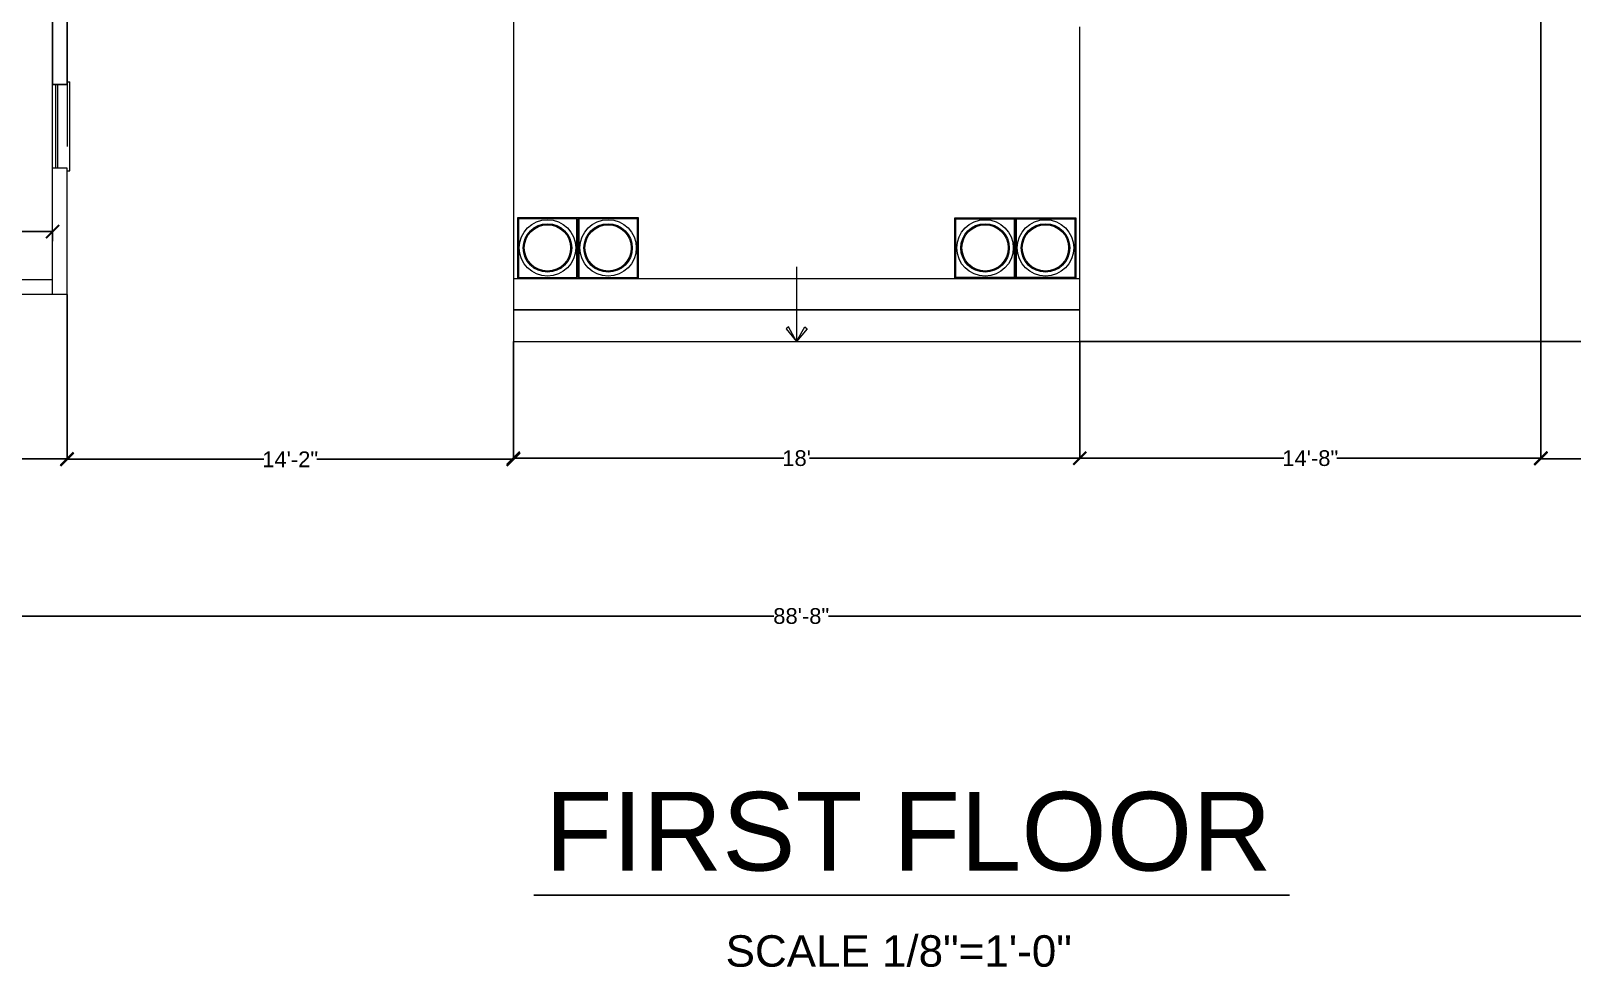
# Model space of a CAD drawing. Header units: inches. Extents: x 38 to 8673, y 1 to 7200.
# Drawn here: x 4431 to 5019, y 3077 to 3434 of the extents above; entities that cross this region are included whole.
import ezdxf

# ---------------------------------------------------------------- set-up
doc = ezdxf.new("R2010")
doc.units = ezdxf.units.IN
doc.header["$MEASUREMENT"] = 0
doc.layers.add('PDF_Layer 2', color=7, linetype='Continuous', true_color=0x221f1f)
doc.styles.add('PDF Arial', font='arial.ttf')
doc.styles.get("Standard").update_dxf_attribs({"font": 'arial.ttf'})
doc.dimstyles.get("Standard").update_dxf_attribs({"dimtxt": 6, "dimasz": 5, "dimexe": 0.18, "dimexo": 0.0625, "dimgap": 0.09, "dimtad": 0, "dimtih": 1, "dimtoh": 1, "dimdec": 0, "dimzin": 0, "dimdsep": 46, "dimlunit": 4, "dimtxsty": 'Standard', "dimblk": 'ARCHTICK', "dimcen": 0.09, "dimclrd": 3, "dimclre": 3, "dimclrt": 1, "dimadec": 0, "dimazin": 0, "dimtfac": 1, "dimtdec": 0, "dimtofl": 0, "dimtmove": 0, "dimatfit": 3, "dimfxl": 100, "dimtolj": 1, "dimtzin": 0, "dimarcsym": 0})

# ---------------------------------------------------------------- blocks, each defined once
blk = doc.blocks.new('_ArchTick')
at = {"color": 0, "linetype": 'ByBlock', "const_width": 0.15}
blk.add_lwpolyline([(-0.5, -0.5), (0.5, 0.5)], dxfattribs=at)
blk = doc.blocks.new('*D81')
at = {"layer": 'Defpoints', "color": 0, "transparency": 16777216}
for p in [(4439.33, 3357.14), (4264.32, 3353.43), (4439.33, 3353.43)]:
    blk.add_point(p, dxfattribs=at)
at = {"layer": 'PDF_Layer 2', "color": 3, "lineweight": -2, "transparency": 16777216}
for p, q in [((4264.32, 3353.49), (4264.32, 3357.32)), ((4264.32, 3357.14), (4341.71, 3357.14)), ((4439.33, 3357.14), (4361.94, 3357.14)), ((4439.33, 3353.49), (4439.33, 3357.32))]:
    blk.add_line(p, q, dxfattribs=at)
at = {"layer": 'PDF_Layer 2', "color": 3, "lineweight": -2, "transparency": 16777216, "xscale": 5, "yscale": 5, "zscale": 5, "rotation": 180}
blk.add_blockref('_ArchTick', (4264.32, 3357.14), dxfattribs=at)
at = {"layer": 'PDF_Layer 2', "color": 3, "lineweight": -2, "transparency": 16777216, "xscale": 5, "yscale": 5, "zscale": 5}
blk.add_blockref('_ArchTick', (4439.33, 3357.14), dxfattribs=at)
at = {"layer": 'PDF_Layer 2', "color": 1, "transparency": 16777216, "insert": (4351.82, 3357.14), "char_height": 6, "attachment_point": 5}
blk.add_mtext('\\A1;14\'-7"', dxfattribs=at)
blk = doc.blocks.new('*D97')
at = {"layer": 'Defpoints', "color": 0, "transparency": 16777216}
for p in [(4192.85, 3333.26), (4444.85, 3333.26), (4444.85, 3270.46)]:
    blk.add_point(p, dxfattribs=at)
at = {"layer": 'PDF_Layer 2', "color": 3, "lineweight": -2, "transparency": 16777216}
for p, q in [((4192.85, 3333.2), (4192.85, 3270.28)), ((4444.85, 3333.2), (4444.85, 3270.28)), ((4192.85, 3270.46), (4313.62, 3270.46)), ((4444.85, 3270.46), (4324.08, 3270.46))]:
    blk.add_line(p, q, dxfattribs=at)
at = {"layer": 'PDF_Layer 2', "color": 3, "lineweight": -2, "transparency": 16777216, "xscale": 5, "yscale": 5, "zscale": 5, "rotation": 180}
blk.add_blockref('_ArchTick', (4192.85, 3270.46), dxfattribs=at)
at = {"layer": 'PDF_Layer 2', "color": 3, "lineweight": -2, "transparency": 16777216, "xscale": 5, "yscale": 5, "zscale": 5}
blk.add_blockref('_ArchTick', (4444.85, 3270.46), dxfattribs=at)
at = {"layer": 'PDF_Layer 2', "color": 1, "transparency": 16777216, "insert": (4318.85, 3270.46), "char_height": 6, "attachment_point": 5}
blk.add_mtext("\\A1;21'", dxfattribs=at)
blk = doc.blocks.new('*D98')
at = {"layer": 'Defpoints', "color": 0, "transparency": 16777216}
for p in [(4444.85, 3333.26), (4615.09, 3315.26), (4615.09, 3270.28)]:
    blk.add_point(p, dxfattribs=at)
at = {"layer": 'PDF_Layer 2', "color": 3, "lineweight": -2, "transparency": 16777216}
for p, q in [((4444.85, 3333.2), (4444.85, 3270.1)), ((4615.09, 3315.2), (4615.09, 3270.1)), ((4444.85, 3270.28), (4519.85, 3270.28)), ((4615.09, 3270.28), (4540.08, 3270.28))]:
    blk.add_line(p, q, dxfattribs=at)
at = {"layer": 'PDF_Layer 2', "color": 3, "lineweight": -2, "transparency": 16777216, "xscale": 5, "yscale": 5, "zscale": 5, "rotation": 180}
blk.add_blockref('_ArchTick', (4444.85, 3270.28), dxfattribs=at)
at = {"layer": 'PDF_Layer 2', "color": 3, "lineweight": -2, "transparency": 16777216, "xscale": 5, "yscale": 5, "zscale": 5}
blk.add_blockref('_ArchTick', (4615.09, 3270.28), dxfattribs=at)
at = {"layer": 'PDF_Layer 2', "color": 1, "transparency": 16777216, "insert": (4529.97, 3270.28), "char_height": 6, "attachment_point": 5}
blk.add_mtext('\\A1;14\'-2"', dxfattribs=at)
blk = doc.blocks.new('*D99')
at = {"layer": 'Defpoints', "color": 0, "transparency": 16777216}
for p in [(4615.09, 3315.26), (4831.09, 3315.26), (4831.09, 3270.7)]:
    blk.add_point(p, dxfattribs=at)
at = {"layer": 'PDF_Layer 2', "color": 3, "lineweight": -2, "transparency": 16777216}
for p, q in [((4615.09, 3315.2), (4615.09, 3270.52)), ((4831.09, 3315.2), (4831.09, 3270.52)), ((4615.09, 3270.7), (4718.19, 3270.7)), ((4831.09, 3270.7), (4727.99, 3270.7))]:
    blk.add_line(p, q, dxfattribs=at)
at = {"layer": 'PDF_Layer 2', "color": 3, "lineweight": -2, "transparency": 16777216, "xscale": 5, "yscale": 5, "zscale": 5, "rotation": 180}
blk.add_blockref('_ArchTick', (4615.09, 3270.7), dxfattribs=at)
at = {"layer": 'PDF_Layer 2', "color": 3, "lineweight": -2, "transparency": 16777216, "xscale": 5, "yscale": 5, "zscale": 5}
blk.add_blockref('_ArchTick', (4831.09, 3270.7), dxfattribs=at)
at = {"layer": 'PDF_Layer 2', "color": 1, "transparency": 16777216, "insert": (4723.09, 3270.7), "char_height": 6, "attachment_point": 5}
blk.add_mtext("\\A1;18'", dxfattribs=at)
blk = doc.blocks.new('*D100')
at = {"layer": 'Defpoints', "color": 0, "transparency": 16777216}
for p in [(5006.93, 3459.26), (4831.09, 3315.26), (5006.93, 3270.7)]:
    blk.add_point(p, dxfattribs=at)
at = {"layer": 'PDF_Layer 2', "color": 3, "lineweight": -2, "transparency": 16777216}
for p, q in [((5006.93, 3459.2), (5006.93, 3270.52)), ((4831.09, 3315.2), (4831.09, 3270.52)), ((4831.09, 3270.7), (4908.89, 3270.7)), ((5006.93, 3270.7), (4929.12, 3270.7))]:
    blk.add_line(p, q, dxfattribs=at)
at = {"layer": 'PDF_Layer 2', "color": 3, "lineweight": -2, "transparency": 16777216, "xscale": 5, "yscale": 5, "zscale": 5, "rotation": 180}
blk.add_blockref('_ArchTick', (4831.09, 3270.7), dxfattribs=at)
at = {"layer": 'PDF_Layer 2', "color": 3, "lineweight": -2, "transparency": 16777216, "xscale": 5, "yscale": 5, "zscale": 5}
blk.add_blockref('_ArchTick', (5006.93, 3270.7), dxfattribs=at)
at = {"layer": 'PDF_Layer 2', "color": 1, "transparency": 16777216, "insert": (4919.01, 3270.7), "char_height": 6, "attachment_point": 5}
blk.add_mtext('\\A1;14\'-8"', dxfattribs=at)
blk = doc.blocks.new('*D101')
at = {"layer": 'Defpoints', "color": 0, "transparency": 16777216}
for p in [(5256.89, 3532.06), (5006.93, 3459.26), (5256.89, 3270.52)]:
    blk.add_point(p, dxfattribs=at)
at = {"layer": 'PDF_Layer 2', "color": 3, "lineweight": -2, "transparency": 16777216}
for p, q in [((5256.89, 3532), (5256.89, 3270.34)), ((5006.93, 3459.2), (5006.93, 3270.34)), ((5006.93, 3270.52), (5119.13, 3270.52)), ((5256.89, 3270.52), (5144.68, 3270.52))]:
    blk.add_line(p, q, dxfattribs=at)
at = {"layer": 'PDF_Layer 2', "color": 3, "lineweight": -2, "transparency": 16777216, "xscale": 5, "yscale": 5, "zscale": 5, "rotation": 180}
blk.add_blockref('_ArchTick', (5006.93, 3270.52), dxfattribs=at)
at = {"layer": 'PDF_Layer 2', "color": 3, "lineweight": -2, "transparency": 16777216, "xscale": 5, "yscale": 5, "zscale": 5}
blk.add_blockref('_ArchTick', (5256.89, 3270.52), dxfattribs=at)
at = {"layer": 'PDF_Layer 2', "color": 1, "transparency": 16777216, "insert": (5131.91, 3270.52), "char_height": 6, "attachment_point": 5}
blk.add_mtext('\\A1;20\'-10"', dxfattribs=at)
blk = doc.blocks.new('*D102')
at = {"layer": 'Defpoints', "color": 0, "transparency": 16777216}
for p in [(5256.89, 3529.34), (4192.85, 3333.26), (5256.89, 3210.48)]:
    blk.add_point(p, dxfattribs=at)
at = {"layer": 'PDF_Layer 2', "color": 3, "lineweight": -2, "transparency": 16777216}
for p, q in [((5256.89, 3529.28), (5256.89, 3210.3)), ((4192.85, 3333.2), (4192.85, 3210.3)), ((4192.85, 3210.48), (4714.47, 3210.48)), ((5256.89, 3210.48), (4735.27, 3210.48))]:
    blk.add_line(p, q, dxfattribs=at)
at = {"layer": 'PDF_Layer 2', "color": 3, "lineweight": -2, "transparency": 16777216, "xscale": 5, "yscale": 5, "zscale": 5, "rotation": 180}
blk.add_blockref('_ArchTick', (4192.85, 3210.48), dxfattribs=at)
at = {"layer": 'PDF_Layer 2', "color": 3, "lineweight": -2, "transparency": 16777216, "xscale": 5, "yscale": 5, "zscale": 5}
blk.add_blockref('_ArchTick', (5256.89, 3210.48), dxfattribs=at)
at = {"layer": 'PDF_Layer 2', "color": 1, "transparency": 16777216, "insert": (4724.87, 3210.48), "char_height": 6, "attachment_point": 5}
blk.add_mtext('\\A1;88\'-8"', dxfattribs=at)
blk = doc.blocks.new('*D80')
at = {"layer": 'Defpoints', "color": 0, "transparency": 16777216}
for p in [(4442.85, 4179.34), (5361.42, 4179.34), (4831.09, 3315.26)]:
    blk.add_point(p, dxfattribs=at)
at = {"layer": 'PDF_Layer 2', "color": 3, "lineweight": -2, "transparency": 16777216}
for p, q in [((4442.91, 4179.34), (5361.6, 4179.34)), ((5361.42, 4179.34), (5361.42, 3750.4)), ((5361.42, 3315.26), (5361.42, 3744.2)), ((4831.15, 3315.26), (5361.6, 3315.26))]:
    blk.add_line(p, q, dxfattribs=at)
at = {"layer": 'PDF_Layer 2', "color": 3, "lineweight": -2, "transparency": 16777216, "xscale": 5, "yscale": 5, "zscale": 5}
for p, rotation in [((5361.42, 4179.34), 90), ((5361.42, 3315.26), 270)]:
    blk.add_blockref('_ArchTick', p, dxfattribs=dict(at, rotation=rotation))
at = {"layer": 'PDF_Layer 2', "color": 1, "transparency": 16777216, "insert": (5361.42, 3747.3), "char_height": 6, "attachment_point": 5}
blk.add_mtext("\\A1;72'", dxfattribs=at)

msp = doc.modelspace()

# ---------------------------------------------------------------- linework, layer by layer
at = {"layer": 'PDF_Layer 2', "color": 18, "lineweight": 0, "true_color": 0x000000}
for points in [[(4552.85, 3464.78), (4550.39, 3464.78), (4548.31, 3464.78), (4546.76, 3464.78), (4544.68, 3464.78), (4536.98, 3464.78), (4534.9, 3464.78), (4525.54, 3464.78), (4523.46, 3464.78), (4521.29, 3464.78), (4519.21, 3464.78), (4512.26, 3464.78), (4510.18, 3464.78), (4503.18, 3464.78), (4501.1, 3464.78), (4497.33, 3464.78), (4465.33, 3464.78), (4439.33, 3464.78), (4465.33, 3464.78), (4465.33, 3459.26), (4444.85, 3459.26), (4444.85, 3413.26), (4439.33, 3413.26), (4439.33, 3459.26)], [(4615.09, 3439.26), (4615.09, 3339.26), (4831.09, 3339.26), (4831.09, 3435.26)], [(4444.85, 3430.78), (4444.85, 3389.58)], [(4418.85, 3338.78), (4418.85, 3333.26), (4444.85, 3333.26), (4444.85, 3381.26), (4439.33, 3381.26), (4439.33, 3413.26)], [(4440.61, 3381.26), (4440.61, 3413.26)], [(4441.33, 3381.26), (4441.33, 3413.26)], [(4444.85, 3414.3), (4445.89, 3414.3)], [(4445.89, 3380.3), (4445.89, 3414.3)], [(4439.33, 3333.26), (4439.33, 3381.26)], [(4444.85, 3380.3), (4445.89, 3380.3)], [(4615.09, 3339.26), (4615.09, 3315.26), (4831.09, 3315.26), (4831.09, 3339.26)], [(4723.09, 3343.74), (4723.09, 3315.26), (4720.05, 3320.86), (4719.09, 3320.06), (4723.09, 3315.26), (4726.21, 3320.86), (4727.17, 3320.06), (4723.09, 3315.26)], [(4439.33, 3338.78), (4418.85, 3338.78), (4386.85, 3338.78), (4334.85, 3338.78), (4302.85, 3338.78)], [(4831.09, 3327.26), (4615.09, 3327.26), (4831.09, 3327.26)]]:
    msp.add_lwpolyline(points, dxfattribs=at)
for points in [[(4439.33, 3413.26), (4444.85, 3413.26), (4444.85, 3457.26), (4439.33, 3457.26)], [(4616.61, 3339.26), (4639.73, 3339.26), (4639.73, 3362.38), (4616.61, 3362.38)], [(4616.61, 3339.26), (4639.73, 3339.26), (4639.73, 3362.38), (4616.61, 3362.38)], [(4617.01, 3339.66), (4639.33, 3339.66), (4639.33, 3361.98), (4617.01, 3361.98)], [(4617.01, 3339.66), (4639.33, 3339.66), (4639.33, 3361.98), (4617.01, 3361.98)], [(4639.73, 3339.26), (4662.77, 3339.26), (4662.77, 3362.38), (4639.73, 3362.38)], [(4639.73, 3339.26), (4662.77, 3339.26), (4662.77, 3362.38), (4639.73, 3362.38)], [(4640.05, 3339.66), (4662.37, 3339.66), (4662.37, 3361.98), (4640.05, 3361.98)], [(4640.05, 3339.66), (4662.37, 3339.66), (4662.37, 3361.98), (4640.05, 3361.98)], [(4806.53, 3339.26), (4783.49, 3339.26), (4783.49, 3362.38), (4806.53, 3362.38)], [(4806.53, 3339.26), (4783.49, 3339.26), (4783.49, 3362.38), (4806.53, 3362.38)], [(4806.13, 3339.66), (4783.89, 3339.66), (4783.89, 3361.98), (4806.13, 3361.98)], [(4806.13, 3339.66), (4783.89, 3339.66), (4783.89, 3361.98), (4806.13, 3361.98)], [(4829.65, 3339.26), (4806.53, 3339.26), (4806.53, 3362.38), (4829.65, 3362.38)], [(4829.65, 3339.26), (4806.53, 3339.26), (4806.53, 3362.38), (4829.65, 3362.38)], [(4829.25, 3339.66), (4806.93, 3339.66), (4806.93, 3361.98), (4829.25, 3361.98)], [(4829.25, 3339.66), (4806.93, 3339.66), (4806.93, 3361.98), (4829.25, 3361.98)]]:
    msp.add_lwpolyline(points, close=True, dxfattribs=at)
at = {"layer": 'PDF_Layer 2', "color": 18, "lineweight": 25, "true_color": 0x000000}
msp.add_lwpolyline([(4622.87, 3104.03), (4911.14, 3104.03)], dxfattribs=at)
at = {"layer": 'PDF_Layer 2', "color": 18, "lineweight": 0, "true_color": 0x000000}
for centre, radius in [((4628.09, 3350.9), 10.76), ((4628.09, 3350.9), 10.76), ((4628.09, 3350.9), 9.24), ((4628.09, 3350.9), 9.24), ((4628.09, 3350.9), 8.84), ((4628.09, 3350.9), 8.84), ((4651.21, 3350.9), 10.76), ((4651.21, 3350.9), 10.76), ((4651.21, 3350.9), 9.24), ((4651.21, 3350.9), 9.24), ((4651.21, 3350.9), 8.84), ((4651.21, 3350.9), 8.84), ((4794.97, 3350.9), 10.76), ((4794.97, 3350.9), 10.76), ((4794.97, 3350.9), 9.24), ((4794.97, 3350.9), 9.24), ((4794.97, 3350.9), 8.84), ((4794.97, 3350.9), 8.84), ((4818.01, 3350.9), 10.76), ((4818.01, 3350.9), 10.76), ((4818.01, 3350.9), 9.24), ((4818.01, 3350.9), 9.24), ((4818.01, 3350.9), 8.84), ((4818.01, 3350.9), 8.84)]:
    msp.add_circle(centre, radius, dxfattribs=at)

# ---------------------------------------------------------------- texts
at = {"layer": 'PDF_Layer 2', "color": 18, "lineweight": 0, "true_color": 0x000000, "attachment_point": 7, "style": 'PDF Arial'}
for s, insert, char_height in [('FIRST FLOOR', (4627.2, 3113), 30), ('\\A1;SCALE 1/8"=1\'-0"', (4696.04, 3076.59), 12)]:
    msp.add_mtext(s, dxfattribs=dict(at, insert=insert, char_height=char_height))

# ---------------------------------------------------------------- dimensions: what is measured, and where the dimension line sits
at = {"layer": 'PDF_Layer 2', "color": 18, "true_color": 0x000000}
dim = msp.add_linear_dim(base=(5361.42, 4179.34), p1=(4831.09, 3315.26), p2=(4442.85, 4179.34), angle=90, dimstyle='Standard', dxfattribs=at)
dim.commit()
dim.dimension.update_dxf_attribs({"geometry": '*D80', "text_midpoint": (5361.42, 3747.3)})
for base, p1, p2, picture, middle in [((5256.89, 3210.48), (4192.85, 3333.26), (5256.89, 3529.34), '*D102', (4724.87, 3210.48)), ((5256.89, 3270.52), (5006.93, 3459.26), (5256.89, 3532.06), '*D101', (5131.91, 3270.52)), ((5006.93, 3270.7), (4831.09, 3315.26), (5006.93, 3459.26), '*D100', (4919.01, 3270.7)), ((4439.33, 3357.14), (4264.32, 3353.43), (4439.33, 3353.43), '*D81', (4351.82, 3357.14)), ((4444.85, 3270.46), (4192.85, 3333.26), (4444.85, 3333.26), '*D97', (4318.85, 3270.46)), ((4615.09, 3270.28), (4444.85, 3333.26), (4615.09, 3315.26), '*D98', (4529.97, 3270.28)), ((4831.09, 3270.7), (4615.09, 3315.26), (4831.09, 3315.26), '*D99', (4723.09, 3270.7))]:
    dim = msp.add_linear_dim(base=base, p1=p1, p2=p2, dimstyle='Standard', dxfattribs=at)
    dim.commit()
    dim.dimension.update_dxf_attribs({"geometry": picture, "text_midpoint": middle})

doc.saveas('drawing.dxf')
